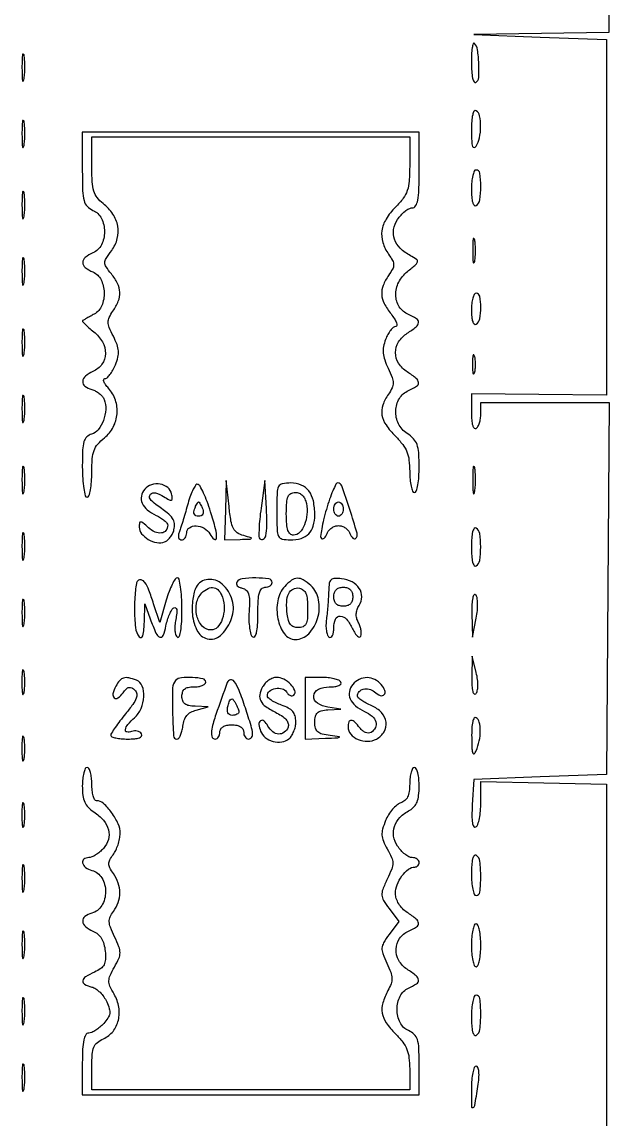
# Model space of a CAD drawing. Header units: millimetres. Extents: x 357084 to 357504, y 509210 to 509507.
# Drawn here: x 357151.66 to 357160.96, y 509440.55 to 509457.92 of the extents above; entities that cross this region are included whole.
import ezdxf

# ---------------------------------------------------------------- set-up
doc = ezdxf.new("R2010")
doc.units = ezdxf.units.MM

msp = doc.modelspace()

# ---------------------------------------------------------------- linework, layer by layer
msp.add_lwpolyline([(357160.956, 509466.768), (357160.956, 509457.757), (357159.886, 509457.741), (357158.816, 509457.726), (357159.867, 509457.685), (357160.918, 509457.644), (357160.918, 509454.828), (357160.918, 509452.012), (357159.848, 509452.024), (357158.778, 509452.036), (357158.778, 509451.738, 0.02008), (357158.783, 509451.619, 0.05248), (357158.799, 509451.534, 0.110055), (357158.823, 509451.491, 0.36386), (357158.853, 509451.486, 0.130646), (357158.882, 509451.517, 0.045439), (357158.906, 509451.573, 0.041396), (357158.923, 509451.643, 0.037634), (357158.928, 509451.716), (357158.928, 509451.899), (357159.943, 509451.899), (357160.958, 509451.899), (357160.938, 509448.952), (357160.918, 509446.004), (357159.867, 509445.967), (357158.816, 509445.929), (357158.793, 509445.528, 0.011972), (357158.787, 509445.352, 0.041966), (357158.795, 509445.239, 0.102495), (357158.817, 509445.183, 0.410259), (357158.849, 509445.176, 0.176257), (357158.88, 509445.215, 0.029046), (357158.905, 509445.309, 0.028878), (357158.922, 509445.428, 0.021936), (357158.928, 509445.561), (357158.928, 509445.896), (357159.923, 509445.875), (357160.918, 509445.854), (357160.918, 509442.813), (357160.918, 509439.772)], format="xyb")
for points in [[(357158.778, 509457.277, 0.017387), (357158.783, 509457.139, 0.039024), (357158.798, 509457.035, 0.065744), (357158.821, 509456.974, 0.433507), (357158.849, 509456.966, 0.245112), (357158.894, 509457.042, 0.023483), (357158.896, 509457.262, 0.026174), (357158.876, 509457.483, 0.162032), (357158.826, 509457.584, 0.564516), (357158.807, 509457.58, 0.036623), (357158.792, 509457.514, 0.025878), (357158.781, 509457.41, 0.012651)], [(357151.665, 509457.194, 0.006817), (357151.668, 509457.059, 0.040183), (357151.675, 509456.99, 0.720633), (357151.686, 509456.988, 0.075924), (357151.698, 509457.026, 0.022548), (357151.708, 509457.118, 0.015659), (357151.711, 509457.222, 0.015827), (357151.707, 509457.322, 0.031163), (357151.697, 509457.401, 0.248898), (357151.685, 509457.416, 0.49082), (357151.674, 509457.41, 0.030832), (357151.667, 509457.329, 0.00738)], [(357158.779, 509456.203, 0.009372), (357158.783, 509456.034, 0.06222), (357158.797, 509455.951, 0.369495), (357158.822, 509455.935, 0.219131), (357158.853, 509455.955, 0.095261), (357158.907, 509456.088, 0.048497), (357158.925, 509456.27, 0.047959), (357158.909, 509456.438, 0.209364), (357158.853, 509456.518, 0.409778), (357158.822, 509456.511, 0.084695), (357158.799, 509456.454, 0.042668), (357158.783, 509456.351, 0.015847)], [(357151.665, 509456.142, 0.006817), (357151.668, 509456.008, 0.040183), (357151.675, 509455.938, 0.720633), (357151.686, 509455.937, 0.075924), (357151.698, 509455.974, 0.022548), (357151.708, 509456.066, 0.015659), (357151.711, 509456.17, 0.015827), (357151.707, 509456.271, 0.031163), (357151.697, 509456.35, 0.248898), (357151.685, 509456.364, 0.49082), (357151.674, 509456.358, 0.030832), (357151.667, 509456.277, 0.00738)], [(357152.62, 509455.597, 0.006799), (357152.625, 509455.25, 0.056183), (357152.647, 509455.094, 0.128933), (357152.697, 509455.004, 0.098508), (357152.789, 509454.94, -0.177699), (357152.922, 509454.813, -0.113966), (357152.97, 509454.603, -0.113966), (357152.922, 509454.393, -0.177699), (357152.789, 509454.266, 0.061208), (357152.666, 509454.193, 0.232254), (357152.628, 509454.115, 0.232254), (357152.666, 509454.037, 0.061208), (357152.789, 509453.964, -0.1767), (357152.916, 509453.842, -0.107822), (357152.966, 509453.639, -0.106434), (357152.928, 509453.431, -0.168704), (357152.808, 509453.297, 0.000447), (357152.748, 509453.264, 0.000563), (357152.693, 509453.233, 0.000447), (357152.647, 509453.207, 0.004503), (357152.628, 509453.196, 0.464761), (357152.625, 509453.182, 0.018204), (357152.666, 509453.136, 0.021114), (357152.725, 509453.081, 0.011863), (357152.801, 509453.018, -0.099058), (357152.938, 509452.857, -0.132652), (357152.985, 509452.672, -0.149515), (357152.93, 509452.504, -0.137227), (357152.789, 509452.389, 0.069167), (357152.669, 509452.315, 0.206392), (357152.626, 509452.231, 0.255061), (357152.661, 509452.155, 0.09606), (357152.77, 509452.103, -0.059385), (357152.831, 509452.079, -0.047354), (357152.889, 509452.04, -0.048873), (357152.937, 509451.993, -0.081867), (357152.966, 509451.944, -0.106498), (357152.99, 509451.788, -0.072473), (357152.954, 509451.613, -0.076933), (357152.873, 509451.465, -0.166648), (357152.767, 509451.395, 0.127849), (357152.691, 509451.352, 0.133318), (357152.646, 509451.278, 0.05986), (357152.625, 509451.145, 0.009271), (357152.62, 509450.877, 0.014201), (357152.626, 509450.69, 0.024654), (357152.642, 509450.536, 0.022477), (357152.665, 509450.421, 0.344064), (357152.695, 509450.398, 0.326829), (357152.725, 509450.419, 0.029436), (357152.748, 509450.513, 0.029341), (357152.765, 509450.639, 0.018056), (357152.77, 509450.789, -0.018008), (357152.778, 509451.007, -0.069237), (357152.806, 509451.139, -0.091339), (357152.865, 509451.239, -0.046228), (357152.971, 509451.34, 0.104094), (357153.109, 509451.507, 0.100836), (357153.17, 509451.718, 0.100811), (357153.144, 509451.936, 0.10399), (357153.034, 509452.124, -0.026774), (357152.987, 509452.182, -0.063928), (357152.96, 509452.231, -0.150184), (357152.958, 509452.261, -0.350265), (357152.975, 509452.275, 0.189314), (357153.011, 509452.289, 0.041424), (357153.056, 509452.339, 0.037617), (357153.103, 509452.409, 0.028432), (357153.143, 509452.493, 0.035825), (357153.184, 509452.615, 0.07983), (357153.192, 509452.713, 0.074313), (357153.17, 509452.814, 0.027847), (357153.111, 509452.945, -0.019238), (357153.046, 509453.085, -0.096678), (357153.028, 509453.169, -0.1201), (357153.045, 509453.244, -0.036941), (357153.105, 509453.345, 0.057229), (357153.19, 509453.501, 0.10675), (357153.214, 509453.642, 0.105265), (357153.178, 509453.782, 0.05458), (357153.08, 509453.934, -0.021418), (357152.996, 509454.047, -0.15306), (357152.977, 509454.111, -0.140007), (357152.997, 509454.178, -0.016927), (357153.085, 509454.305, 0.095647), (357153.174, 509454.492, 0.109252), (357153.182, 509454.69, 0.10345), (357153.104, 509454.881, 0.078126), (357152.95, 509455.047, -0.060598), (357152.855, 509455.142, -0.093169), (357152.802, 509455.244, -0.059744), (357152.777, 509455.39, -0.012973), (357152.77, 509455.646), (357152.77, 509456.105), (357155.286, 509456.105), (357157.802, 509456.105), (357157.802, 509455.66, -0.01574), (357157.794, 509455.404, -0.065438), (357157.764, 509455.252, -0.081963), (357157.7, 509455.131, -0.033498), (357157.577, 509454.99, 0.058976), (357157.429, 509454.803, 0.101711), (357157.362, 509454.618, 0.110485), (357157.377, 509454.432, 0.078957), (357157.468, 509454.244, -0.027762), (357157.531, 509454.144, -0.125654), (357157.548, 509454.077, -0.125654), (357157.531, 509454.011, -0.027762), (357157.468, 509453.91, 0.057167), (357157.382, 509453.751, 0.11193), (357157.359, 509453.609, 0.104949), (357157.399, 509453.466, 0.046278), (357157.507, 509453.299, -0.0244), (357157.561, 509453.223, -0.053661), (357157.593, 509453.159, -0.110268), (357157.598, 509453.118, -0.389588), (357157.58, 509453.101, 0.181204), (357157.543, 509453.087, 0.047876), (357157.499, 509453.04, 0.042167), (357157.455, 509452.974, 0.03264), (357157.419, 509452.895, 0.044828), (357157.388, 509452.782, 0.068272), (357157.383, 509452.68, 0.060849), (357157.406, 509452.572, 0.028342), (357157.46, 509452.44, -0.018331), (357157.523, 509452.293, -0.090035), (357157.54, 509452.205, -0.116253), (357157.523, 509452.128, -0.040162), (357157.465, 509452.028, 0.069045), (357157.377, 509451.856, 0.125996), (357157.363, 509451.699, 0.110118), (357157.427, 509451.541, 0.045186), (357157.577, 509451.362, -0.032075), (357157.691, 509451.232, -0.068373), (357157.758, 509451.116, -0.066761), (357157.791, 509450.985, -0.029365), (357157.802, 509450.805, 0.021314), (357157.807, 509450.678, 0.03429), (357157.824, 509450.57, 0.037929), (357157.848, 509450.493, 0.308461), (357157.877, 509450.473, 0.330142), (357157.906, 509450.494, 0.027928), (357157.93, 509450.591, 0.028439), (357157.947, 509450.722, 0.017473), (357157.952, 509450.877, 0.015325), (357157.945, 509451.105, 0.071708), (357157.918, 509451.233, 0.105962), (357157.862, 509451.323, 0.055268), (357157.76, 509451.407, -0.134365), (357157.625, 509451.56, -0.123278), (357157.581, 509451.765, -0.128945), (357157.639, 509451.96, -0.153763), (357157.783, 509452.086, 0.036094), (357157.911, 509452.154, 0.275875), (357157.941, 509452.212, 0.212191), (357157.907, 509452.278, 0.022685), (357157.764, 509452.381, -0.106342), (357157.627, 509452.519, -0.142702), (357157.578, 509452.688, -0.142702), (357157.627, 509452.857, -0.106342), (357157.764, 509452.995, 0.022685), (357157.907, 509453.098, 0.212191), (357157.941, 509453.164, 0.275875), (357157.911, 509453.222, 0.036094), (357157.783, 509453.29, -0.146628), (357157.638, 509453.413, -0.139006), (357157.581, 509453.598, -0.1246), (357157.628, 509453.802, -0.106482), (357157.768, 509453.973, 0.00807), (357157.901, 509454.083, 0.172239), (357157.926, 509454.126, 0.300394), (357157.91, 509454.164, 0.023816), (357157.814, 509454.221, -0.070591), (357157.652, 509454.339, -0.114945), (357157.561, 509454.482, -0.128867), (357157.548, 509454.638, -0.102135), (357157.61, 509454.796, -0.038858), (357157.665, 509454.866, -0.041381), (357157.728, 509454.925, -0.045165), (357157.79, 509454.966, -0.122974), (357157.841, 509454.978, 0.263837), (357157.896, 509455.01, 0.089336), (357157.93, 509455.099, 0.038558), (357157.948, 509455.267, 0.007102), (357157.952, 509455.579), (357157.952, 509456.18), (357155.286, 509456.18), (357152.62, 509456.18)], [(357158.778, 509455.274, 0.019531), (357158.783, 509455.152, 0.051222), (357158.799, 509455.066, 0.106919), (357158.823, 509455.021, 0.369423), (357158.853, 509455.016, 0.222844), (357158.912, 509455.105, 0.035059), (357158.927, 509455.32, 0.03491), (357158.912, 509455.528, 0.373897), (357158.853, 509455.579, 0.297764), (357158.824, 509455.56, 0.042932), (357158.8, 509455.49, 0.03716), (357158.784, 509455.391, 0.02325)], [(357151.665, 509455.016, 0.006817), (357151.668, 509454.882, 0.040183), (357151.675, 509454.812, 0.720633), (357151.686, 509454.81, 0.075924), (357151.698, 509454.848, 0.022548), (357151.708, 509454.94, 0.015659), (357151.711, 509455.044, 0.015827), (357151.707, 509455.144, 0.031163), (357151.697, 509455.223, 0.248898), (357151.685, 509455.238, 0.49082), (357151.674, 509455.232, 0.030832), (357151.667, 509455.151, 0.00738)], [(357158.799, 509454.303, 0.008087), (357158.8, 509454.182, 0.039503), (357158.808, 509454.114, 0.611425), (357158.819, 509454.11, 0.142433), (357158.831, 509454.134, 0.029693), (357158.841, 509454.211, 0.017887), (357158.845, 509454.303, 0.017887), (357158.841, 509454.395, 0.029693), (357158.831, 509454.472, 0.142433), (357158.819, 509454.495, 0.611425), (357158.808, 509454.492, 0.039503), (357158.8, 509454.424, 0.008087)], [(357151.665, 509453.965, 0.006817), (357151.668, 509453.83, 0.040183), (357151.675, 509453.76, 0.720633), (357151.686, 509453.759, 0.075924), (357151.698, 509453.797, 0.022548), (357151.708, 509453.888, 0.015659), (357151.711, 509453.993, 0.015827), (357151.707, 509454.093, 0.031163), (357151.697, 509454.172, 0.248898), (357151.685, 509454.187, 0.49082), (357151.674, 509454.18, 0.030832), (357151.667, 509454.1, 0.00738)], [(357158.778, 509453.359, 0.023007), (357158.783, 509453.254, 0.059005), (357158.799, 509453.179, 0.125298), (357158.823, 509453.141, 0.336396), (357158.853, 509453.139, 0.213263), (357158.91, 509453.223, 0.044219), (357158.927, 509453.405, 0.045637), (357158.911, 509453.579, 0.361738), (357158.853, 509453.627, 0.280045), (357158.824, 509453.609, 0.051215), (357158.8, 509453.548, 0.04194), (357158.784, 509453.462, 0.02657)], [(357151.665, 509452.838, 0.006817), (357151.668, 509452.704, 0.040183), (357151.675, 509452.634, 0.720633), (357151.686, 509452.633, 0.075924), (357151.698, 509452.67, 0.022548), (357151.708, 509452.762, 0.015659), (357151.711, 509452.866, 0.015827), (357151.707, 509452.967, 0.031163), (357151.697, 509453.046, 0.248898), (357151.685, 509453.06, 0.49082), (357151.674, 509453.054, 0.030832), (357151.667, 509452.973, 0.00738)], [(357158.796, 509452.5, 0.011065), (357158.798, 509452.406, 0.052887), (357158.806, 509452.353, 0.542911), (357158.817, 509452.349, 0.161593), (357158.83, 509452.369, 0.039571), (357158.841, 509452.429, 0.024357), (357158.844, 509452.5, 0.024357), (357158.841, 509452.572, 0.039571), (357158.83, 509452.632, 0.161593), (357158.817, 509452.651, 0.542911), (357158.806, 509452.647, 0.052887), (357158.798, 509452.594, 0.011065)], [(357151.665, 509451.787, 0.006817), (357151.668, 509451.653, 0.040183), (357151.675, 509451.583, 0.720633), (357151.686, 509451.581, 0.075924), (357151.698, 509451.619, 0.022548), (357151.708, 509451.711, 0.015659), (357151.711, 509451.815, 0.015827), (357151.707, 509451.915, 0.031163), (357151.697, 509451.994, 0.248898), (357151.685, 509452.009, 0.49082), (357151.674, 509452.003, 0.030832), (357151.667, 509451.922, 0.00738)], [(357151.665, 509450.66, 0.006817), (357151.668, 509450.526, 0.040183), (357151.675, 509450.456, 0.720633), (357151.686, 509450.455, 0.075924), (357151.698, 509450.492, 0.022548), (357151.708, 509450.584, 0.015659), (357151.711, 509450.688, 0.015827), (357151.707, 509450.789, 0.031163), (357151.697, 509450.868, 0.248898), (357151.685, 509450.882, 0.49082), (357151.674, 509450.876, 0.030832), (357151.667, 509450.795, 0.00738)], [(357158.8, 509450.66, 0.006817), (357158.802, 509450.526, 0.040183), (357158.81, 509450.456, 0.720633), (357158.82, 509450.455, 0.075924), (357158.832, 509450.492, 0.022548), (357158.842, 509450.584, 0.015659), (357158.845, 509450.688, 0.015827), (357158.841, 509450.789, 0.031163), (357158.831, 509450.868, 0.248898), (357158.819, 509450.882, 0.49082), (357158.808, 509450.876, 0.030832), (357158.801, 509450.795, 0.00738)], [(357153.607, 509450.523, 0.12784), (357153.556, 509450.414, 0.150077), (357153.569, 509450.301, 0.118866), (357153.649, 509450.196, 0.064662), (357153.788, 509450.109, -0.030365), (357153.859, 509450.072, -0.038798), (357153.918, 509450.029, -0.042957), (357153.96, 509449.986, -0.175523), (357153.972, 509449.953, -0.168038), (357153.944, 509449.871, -0.196664), (357153.872, 509449.831, -0.138325), (357153.771, 509449.846, -0.07863), (357153.667, 509449.914, 0.009101), (357153.58, 509449.99, 0.158951), (357153.545, 509450.004, 0.390218), (357153.526, 509449.988, 0.037829), (357153.521, 509449.924, 0.172817), (357153.558, 509449.82, 0.089483), (357153.664, 509449.729, 0.085948), (357153.8, 509449.679, 0.139078), (357153.922, 509449.69, 0.086449), (357153.967, 509449.717, 0.048584), (357154.011, 509449.763, 0.046585), (357154.048, 509449.82, 0.055879), (357154.071, 509449.88, 0.087268), (357154.079, 509449.98, 0.132693), (357154.049, 509450.062, 0.073154), (357153.965, 509450.149, 0.013213), (357153.784, 509450.281, -0.084743), (357153.692, 509450.372, -0.362634), (357153.697, 509450.443, -0.275165), (357153.778, 509450.465, -0.072704), (357153.907, 509450.409, 0.012439), (357153.996, 509450.356, 0.206847), (357154.029, 509450.353, 0.348621), (357154.044, 509450.375, 0.027514), (357154.034, 509450.449, 0.17869), (357153.974, 509450.549, 0.126442), (357153.853, 509450.604, 0.118142), (357153.715, 509450.595, 0.145946)], [(357154.293, 509450.305, -0.003989), (357154.257, 509450.172, -0.003909), (357154.218, 509450.04, -0.00385), (357154.182, 509449.924, -0.014752), (357154.157, 509449.853, 0.049255), (357154.142, 509449.801, 0.103692), (357154.144, 509449.759, 0.160564), (357154.161, 509449.732, 0.174699), (357154.189, 509449.722, 0.134459), (357154.221, 509449.73, 0.100435), (357154.248, 509449.755, 0.087143), (357154.266, 509449.791, 0.072144), (357154.272, 509449.834, -0.252961), (357154.316, 509449.915, -0.158629), (357154.422, 509449.944, -0.118411), (357154.549, 509449.906, -0.135728), (357154.638, 509449.816, 0.088027), (357154.708, 509449.731, 0.629031), (357154.744, 509449.747, 0.071707), (357154.728, 509449.899, 0.013663), (357154.651, 509450.168, 0.013118), (357154.596, 509450.327, 0.018655), (357154.538, 509450.464, 0.014906), (357154.484, 509450.573, 0.191172), (357154.45, 509450.601, 0.322666), (357154.417, 509450.591, 0.039465), (357154.375, 509450.524, 0.034856), (357154.331, 509450.426, 0.021236)], [(357154.885, 509450.191), (357154.873, 509449.722), (357155.117, 509449.729, 0.001928), (357155.275, 509449.735, 0.195664), (357155.295, 509449.744, 0.561168), (357155.291, 509449.755, 0.003867), (357155.174, 509449.789, -0.077154), (357155.072, 509449.834, -0.132835), (357155.011, 509449.903, -0.076139), (357154.973, 509450.02, -0.013531), (357154.942, 509450.25), (357154.898, 509450.66)], [(357155.449, 509450.222, 0.010426), (357155.428, 509450.051, 0.015273), (357155.418, 509449.9, 0.010596), (357155.415, 509449.776, 0.198018), (357155.43, 509449.74, 0.334352), (357155.485, 509449.733, 0.216251), (357155.525, 509449.787, 0.054615), (357155.542, 509449.945, 0.011769), (357155.534, 509450.22), (357155.511, 509450.66)], [(357155.699, 509450.172, 0.006938), (357155.703, 509449.88, 0.102576), (357155.727, 509449.781, 0.234051), (357155.784, 509449.735, 0.053682), (357155.909, 509449.722, 0.068886), (357156.084, 509449.746, 0.129865), (357156.205, 509449.818, 0.128639), (357156.276, 509449.941, 0.066943), (357156.3, 509450.117, 0.052197), (357156.277, 509450.339, 0.108783), (357156.205, 509450.496, 0.133376), (357156.086, 509450.59, 0.099929), (357155.922, 509450.623, 0.045826), (357155.786, 509450.61, 0.236432), (357155.727, 509450.566, 0.108388), (357155.703, 509450.469, 0.00677)], [(357156.483, 509450.204, 0.011348), (357156.439, 509450.041, 0.017002), (357156.409, 509449.896, 0.012014), (357156.392, 509449.777, 0.230682), (357156.404, 509449.743, 0.252423), (357156.424, 509449.737, 0.132438), (357156.448, 509449.749, 0.078205), (357156.473, 509449.779, 0.040493), (357156.494, 509449.824, -0.08584), (357156.522, 509449.871, -0.066279), (357156.567, 509449.911, -0.066016), (357156.621, 509449.938, -0.083559), (357156.675, 509449.947, -0.083559), (357156.73, 509449.938, -0.066016), (357156.784, 509449.911, -0.066279), (357156.829, 509449.871, -0.08584), (357156.857, 509449.824, 0.039452), (357156.878, 509449.779, 0.076223), (357156.903, 509449.749, 0.129592), (357156.926, 509449.736, 0.25861), (357156.946, 509449.742, 0.272526), (357156.968, 509449.827, 0.00777), (357156.854, 509450.204, 0.007356), (357156.728, 509450.577, 0.317966), (357156.664, 509450.623, 0.284094), (357156.635, 509450.605, 0.013882), (357156.586, 509450.5, 0.019061), (357156.534, 509450.365, 0.012231)], [(357156.166, 509450.297, -0.06917), (357156.175, 509450.123, -0.07402), (357156.135, 509449.958, -0.0908), (357156.06, 509449.839, -0.209406), (357155.964, 509449.797, -0.181408), (357155.911, 509449.817, -0.131955), (357155.875, 509449.871, -0.065718), (357155.855, 509449.97, -0.016423), (357155.849, 509450.135, -0.014424), (357155.855, 509450.316, -0.084876), (357155.876, 509450.409, -0.178008), (357155.919, 509450.456, -0.117983), (357155.991, 509450.473, -0.097841), (357156.052, 509450.461, -0.099682), (357156.104, 509450.426, -0.088485), (357156.142, 509450.37, -0.060411)], [(357154.525, 509450.21, -0.074756), (357154.535, 509450.164, -0.14841), (357154.527, 509450.128, -0.165571), (357154.501, 509450.105, -0.098585), (357154.46, 509450.097, -0.098585), (357154.419, 509450.105, -0.165571), (357154.394, 509450.128, -0.14841), (357154.385, 509450.164, -0.074756), (357154.395, 509450.21, -0.015549), (357154.414, 509450.253, -0.023203), (357154.432, 509450.289, -0.019892), (357154.45, 509450.317, -0.247326), (357154.46, 509450.322, -0.247326), (357154.471, 509450.317, -0.019892), (357154.488, 509450.289, -0.023203), (357154.507, 509450.253, -0.015549)], [(357156.751, 509450.21, -0.064853), (357156.745, 509450.167, -0.082425), (357156.728, 509450.13, -0.098894), (357156.704, 509450.106, -0.148195), (357156.675, 509450.097, -0.148195), (357156.647, 509450.106, -0.098894), (357156.622, 509450.13, -0.082425), (357156.606, 509450.167, -0.064853), (357156.6, 509450.21, -0.064853), (357156.606, 509450.253, -0.082425), (357156.622, 509450.289, -0.098894), (357156.647, 509450.314, -0.148195), (357156.675, 509450.322, -0.148195), (357156.704, 509450.314, -0.098894), (357156.728, 509450.289, -0.082425), (357156.745, 509450.253, -0.064853)], [(357158.778, 509449.609, 0.016707), (357158.783, 509449.468, 0.044569), (357158.798, 509449.369, 0.089468), (357158.823, 509449.315, 0.400129), (357158.853, 509449.309, 0.222183), (357158.911, 509449.397, 0.035689), (357158.926, 509449.609, 0.035689), (357158.911, 509449.821, 0.222183), (357158.853, 509449.909, 0.400129), (357158.823, 509449.903, 0.089468), (357158.798, 509449.849, 0.044569), (357158.783, 509449.75, 0.016707)], [(357151.665, 509449.609, 0.006817), (357151.668, 509449.475, 0.040183), (357151.675, 509449.405, 0.720633), (357151.686, 509449.403, 0.075924), (357151.698, 509449.441, 0.022548), (357151.708, 509449.533, 0.015659), (357151.711, 509449.637, 0.015827), (357151.707, 509449.737, 0.031163), (357151.697, 509449.817, 0.248898), (357151.685, 509449.831, 0.49082), (357151.674, 509449.825, 0.030832), (357151.667, 509449.744, 0.00738)], [(357153.498, 509449.072, 0.155822), (357153.477, 509449.033, 0.013222), (357153.461, 509448.92, 0.016524), (357153.45, 509448.78, 0.012028), (357153.446, 509448.625, 0.026612), (357153.462, 509448.334, 0.138076), (357153.521, 509448.186, 0.644499), (357153.578, 509448.2, 0.044122), (357153.602, 509448.422), (357153.608, 509448.708), (357153.696, 509448.469, 0.014233), (357153.786, 509448.245, 0.187892), (357153.848, 509448.183, 0.434282), (357153.9, 509448.205, 0.037948), (357153.944, 509448.36, -0.024904), (357153.968, 509448.454, -0.028526), (357154, 509448.542, -0.029483), (357154.036, 509448.612, -0.122674), (357154.068, 509448.646, -0.276986), (357154.096, 509448.646, -0.224231), (357154.114, 509448.621, -0.071375), (357154.115, 509448.559, -0.018395), (357154.099, 509448.46, 0.03135), (357154.086, 509448.367, 0.041112), (357154.087, 509448.281, 0.046491), (357154.1, 509448.214, 0.186899), (357154.125, 509448.181, 0.481947), (357154.155, 509448.192, 0.041803), (357154.177, 509448.283, 0.028602), (357154.193, 509448.429, 0.01162), (357154.197, 509448.628, 0.013891), (357154.192, 509448.817, 0.022811), (357154.176, 509448.976, 0.018991), (357154.153, 509449.098, 0.350381), (357154.124, 509449.121, 0.258195), (357154.09, 509449.102, 0.024762), (357154.043, 509449.017, 0.026625), (357153.993, 509448.902, 0.017719), (357153.948, 509448.766), (357153.845, 509448.411), (357153.749, 509448.71, 0.013262), (357153.673, 509448.927, 0.060979), (357153.611, 509449.046, 0.171486), (357153.554, 509449.087, 0.274163)], [(357154.423, 509448.972, 0.060881), (357154.392, 509448.893, 0.026488), (357154.37, 509448.781, 0.025733), (357154.359, 509448.659, 0.031133), (357154.362, 509448.543, 0.108307), (357154.447, 509448.268, 0.241348), (357154.626, 509448.151, 0.23416), (357154.83, 509448.226, 0.104209), (357154.983, 509448.477, 0.15541), (357154.993, 509448.768, 0.143997), (357154.834, 509449.021, 0.208118), (357154.607, 509449.095, 0.250791)], [(357155.064, 509449.052, 0.179523), (357155.059, 509449.023, 0.14782), (357155.072, 509448.995, 0.102059), (357155.105, 509448.972, 0.057498), (357155.151, 509448.957, -0.133704), (357155.214, 509448.926, -0.142584), (357155.251, 509448.868, -0.071466), (357155.266, 509448.766, -0.014601), (357155.26, 509448.584, 0.022186), (357155.257, 509448.447, 0.029877), (357155.268, 509448.323, 0.030254), (357155.289, 509448.225, 0.189588), (357155.318, 509448.185, 0.403445), (357155.353, 509448.193, 0.094165), (357155.379, 509448.253, 0.041466), (357155.394, 509448.371, 0.01229), (357155.399, 509448.553, -0.011922), (357155.404, 509448.762, -0.05402), (357155.423, 509448.882, -0.117753), (357155.458, 509448.947, -0.212721), (357155.511, 509448.971, 0.064853), (357155.554, 509448.976, 0.082425), (357155.591, 509448.993, 0.098894), (357155.615, 509449.017, 0.148195), (357155.624, 509449.046, 0.37326), (357155.574, 509449.104, 0.032928), (357155.366, 509449.119, 0.033294), (357155.151, 509449.107, 0.227363)], [(357155.823, 509448.984, 0.140945), (357155.713, 509448.759, 0.093292), (357155.716, 509448.469, 0.107815), (357155.82, 509448.232, 0.240635), (357155.991, 509448.145, 0.203701), (357156.204, 509448.236, 0.121759), (357156.345, 509448.478, 0.11382), (357156.361, 509448.772, 0.167604), (357156.238, 509448.997, 0.044314), (357156.117, 509449.088, 0.148557), (357156.022, 509449.113, 0.153687), (357155.931, 509449.082, 0.04848)], [(357156.52, 509448.919, -0.00927), (357156.516, 509448.821, -0.004896), (357156.507, 509448.699, -0.004869), (357156.496, 509448.575, -0.007497), (357156.484, 509448.468, 0.030514), (357156.477, 509448.372, 0.039011), (357156.483, 509448.285, 0.043261), (357156.5, 509448.215, 0.175877), (357156.526, 509448.182, 0.263546), (357156.554, 509448.181, 0.157627), (357156.579, 509448.205, 0.080994), (357156.595, 509448.257, 0.036263), (357156.6, 509448.328, -0.098616), (357156.628, 509448.467, -0.316381), (357156.703, 509448.515, -0.212538), (357156.804, 509448.464, -0.061564), (357156.898, 509448.314, 0.028479), (357156.938, 509448.241, 0.073022), (357156.977, 509448.195, 0.185484), (357157.007, 509448.183, 0.313595), (357157.029, 509448.198, 0.089854), (357157.036, 509448.242, 0.04158), (357157.031, 509448.3, 0.039408), (357157.014, 509448.362, 0.044), (357156.989, 509448.419, -0.064301), (357156.963, 509448.484, -0.075611), (357156.956, 509448.55, -0.072947), (357156.969, 509448.617, -0.05467), (357157.002, 509448.685, 0.136684), (357157.042, 509448.821, 0.150238), (357157.004, 509448.954, 0.129004), (357156.89, 509449.056, 0.089518), (357156.724, 509449.107, 0.035696), (357156.615, 509449.112, 0.181983), (357156.559, 509449.09, 0.17144), (357156.53, 509449.035, 0.030956)], [(357154.837, 509448.815, -0.077711), (357154.865, 509448.637, -0.083972), (357154.835, 509448.465, -0.104716), (357154.759, 509448.34, -0.206738), (357154.654, 509448.295, -0.216127), (357154.518, 509448.357, -0.121063), (357154.433, 509448.521, -0.10745), (357154.429, 509448.722, -0.149784), (357154.513, 509448.881, -0.081254), (357154.612, 509448.952, -0.16656), (357154.705, 509448.964, -0.175944), (357154.783, 509448.917, -0.092194)], [(357156.187, 509448.632, -0.017502), (357156.182, 509448.471, -0.099078), (357156.159, 509448.389, -0.184006), (357156.114, 509448.347, -0.094755), (357156.037, 509448.332, -0.087649), (357155.966, 509448.345, -0.134353), (357155.916, 509448.381, -0.104182), (357155.882, 509448.445, -0.03943), (357155.863, 509448.545, -0.038159), (357155.855, 509448.738, -0.100463), (357155.888, 509448.872, -0.168082), (357155.957, 509448.943, -0.165459), (357156.056, 509448.957, -0.125602), (357156.118, 509448.927, -0.124532), (357156.159, 509448.872, -0.074795), (357156.181, 509448.779, -0.021641)], [(357156.901, 509448.821, -0.072254), (357156.891, 509448.755, -0.124864), (357156.863, 509448.708, -0.124864), (357156.816, 509448.68, -0.072254), (357156.751, 509448.67, -0.072254), (357156.685, 509448.68, -0.124864), (357156.638, 509448.708, -0.124864), (357156.61, 509448.755, -0.072254), (357156.6, 509448.821, -0.072254), (357156.61, 509448.886, -0.124864), (357156.638, 509448.933, -0.124864), (357156.685, 509448.961, -0.072254), (357156.751, 509448.971, -0.072254), (357156.816, 509448.961, -0.124864), (357156.863, 509448.933, -0.124864), (357156.891, 509448.886, -0.072254)], [(357158.787, 509448.554), (357158.795, 509448.182), (357158.855, 509448.483, 0.023613), (357158.873, 509448.604, 0.031008), (357158.877, 509448.717, 0.032899), (357158.869, 509448.808, 0.152886), (357158.846, 509448.854, 0.472237), (357158.82, 509448.852, 0.105389), (357158.799, 509448.804, 0.040665), (357158.787, 509448.703, 0.013965)], [(357151.665, 509448.558, 0.006817), (357151.668, 509448.423, 0.040183), (357151.675, 509448.354, 0.720633), (357151.686, 509448.352, 0.075924), (357151.698, 509448.39, 0.022548), (357151.708, 509448.482, 0.015659), (357151.711, 509448.586, 0.015827), (357151.707, 509448.686, 0.031163), (357151.697, 509448.765, 0.248898), (357151.685, 509448.78, 0.49082), (357151.674, 509448.774, 0.030832), (357151.667, 509448.693, 0.00738)], [(357158.786, 509447.548, 0.01496), (357158.787, 509447.411, 0.049114), (357158.799, 509447.322, 0.147197), (357158.821, 509447.284, 0.407335), (357158.848, 509447.285, 0.146039), (357158.872, 509447.331, 0.043417), (357158.881, 509447.41, 0.037644), (357158.876, 509447.509, 0.026414), (357158.856, 509447.619), (357158.793, 509447.882)], [(357151.664, 509447.469, 0.008087), (357151.666, 509447.348, 0.039503), (357151.674, 509447.28, 0.611425), (357151.685, 509447.277, 0.142433), (357151.697, 509447.3, 0.029693), (357151.707, 509447.377, 0.017887), (357151.71, 509447.469, 0.017887), (357151.707, 509447.561, 0.029693), (357151.697, 509447.638, 0.142433), (357151.685, 509447.661, 0.611425), (357151.674, 509447.658, 0.039503), (357151.666, 509447.59, 0.008087)], [(357153.151, 509447.404, 0.058468), (357153.105, 509447.286, 0.28063), (357153.125, 509447.22, 0.363052), (357153.184, 509447.218, 0.069021), (357153.265, 509447.301, -0.037102), (357153.317, 509447.361, -0.142501), (357153.36, 509447.385, -0.182528), (357153.402, 509447.379, -0.069078), (357153.451, 509447.343, -0.163043), (357153.481, 509447.284, -0.129858), (357153.473, 509447.213, -0.06486), (357153.42, 509447.116, -0.01499), (357153.306, 509446.969, 0.009269), (357153.216, 509446.855, 0.012928), (357153.14, 509446.75, 0.009334), (357153.081, 509446.661, 0.141752), (357153.071, 509446.626, 0.313332), (357153.086, 509446.603, 0.03566), (357153.149, 509446.585, 0.032983), (357153.236, 509446.572, 0.020444), (357153.338, 509446.568, 0.021145), (357153.45, 509446.572, 0.06722), (357153.523, 509446.589, 0.161942), (357153.555, 509446.615, 0.290028), (357153.556, 509446.648, 0.109884), (357153.529, 509446.676, 0.081902), (357153.49, 509446.693, 0.076891), (357153.445, 509446.697, 0.078162), (357153.401, 509446.688, -0.129427), (357153.326, 509446.68, -0.430692), (357153.301, 509446.716, -0.126583), (357153.342, 509446.798, -0.031814), (357153.446, 509446.906, 0.109468), (357153.549, 509447.051, 0.086757), (357153.593, 509447.239, 0.100924), (357153.568, 509447.407, 0.217064), (357153.478, 509447.498, 0.034022), (357153.354, 509447.536, 0.128899), (357153.274, 509447.534, 0.149271), (357153.212, 509447.494, 0.051119)], [(357154.097, 509447.494, 0.192723), (357154.049, 509447.381, 0.011371), (357154.048, 509447.002, 0.009002), (357154.064, 509446.618, 0.397429), (357154.117, 509446.568, 0.231297), (357154.146, 509446.582, 0.057435), (357154.174, 509446.627, 0.046899), (357154.197, 509446.693, 0.03212), (357154.211, 509446.771, -0.054844), (357154.233, 509446.867, -0.08933), (357154.274, 509446.939, -0.091838), (357154.336, 509446.991, -0.060944), (357154.423, 509447.027), (357154.61, 509447.078), (357154.404, 509447.086, -0.038502), (357154.305, 509447.097, -0.116), (357154.243, 509447.125, -0.149927), (357154.209, 509447.172, -0.081032), (357154.197, 509447.244, -0.07578), (357154.208, 509447.314, -0.149477), (357154.24, 509447.36, -0.124434), (357154.296, 509447.386, -0.044917), (357154.385, 509447.394, 0.038131), (357154.457, 509447.399, 0.057076), (357154.518, 509447.416, 0.074992), (357154.559, 509447.44, 0.226478), (357154.573, 509447.469, 0.35554), (357154.53, 509447.521, 0.03797), (357154.365, 509447.542, 0.039155), (357154.189, 509447.538, 0.172027)], [(357154.914, 509447.463, 0.003612), (357154.734, 509446.956, 0.03102), (357154.669, 509446.725, 0.104762), (357154.669, 509446.611, 0.354869), (357154.723, 509446.568, 0.148195), (357154.752, 509446.576, 0.098894), (357154.776, 509446.601, 0.082425), (357154.792, 509446.637, 0.064853), (357154.798, 509446.68, -0.140575), (357154.811, 509446.727, -0.118484), (357154.848, 509446.763, -0.088208), (357154.907, 509446.786, -0.04716), (357154.986, 509446.793, -0.04716), (357155.064, 509446.786, -0.088208), (357155.123, 509446.763, -0.118484), (357155.16, 509446.727, -0.140575), (357155.174, 509446.68, 0.064853), (357155.179, 509446.637, 0.082425), (357155.196, 509446.601, 0.098894), (357155.22, 509446.576, 0.148195), (357155.249, 509446.568, 0.234517), (357155.3, 509446.593, 0.188534), (357155.316, 509446.653, 0.050583), (357155.291, 509446.778, 0.005448), (357155.201, 509447.061, 0.012162), (357155.102, 509447.337, 0.062979), (357155.025, 509447.48, 0.285276), (357154.965, 509447.505, 0.271538)], [(357155.473, 509447.392, 0.075267), (357155.429, 509447.268, 0.175848), (357155.444, 509447.171, 0.120323), (357155.525, 509447.083, 0.027301), (357155.701, 509446.98, -0.034547), (357155.793, 509446.924, -0.073631), (357155.852, 509446.867, -0.106095), (357155.88, 509446.81, -0.152421), (357155.876, 509446.755, -0.137618), (357155.816, 509446.674, -0.180995), (357155.729, 509446.647, -0.154552), (357155.635, 509446.683, -0.097397), (357155.558, 509446.774, 0.076903), (357155.497, 509446.853, 0.351447), (357155.442, 509446.857, 0.276189), (357155.416, 509446.8, 0.065354), (357155.442, 509446.694, 0.133631), (357155.516, 509446.592, 0.101622), (357155.64, 509446.529, 0.102561), (357155.777, 509446.521, 0.138838), (357155.891, 509446.571, 0.080502), (357155.932, 509446.619, 0.044201), (357155.968, 509446.688, 0.042611), (357155.992, 509446.767, 0.052481), (357156, 509446.844, 0.069998), (357155.987, 509446.934, 0.108568), (357155.95, 509447.003, 0.091848), (357155.881, 509447.058, 0.039242), (357155.774, 509447.105, -0.025974), (357155.688, 509447.14, -0.035996), (357155.615, 509447.181, -0.039187), (357155.563, 509447.221, -0.210766), (357155.549, 509447.253, -0.227126), (357155.584, 509447.326, -0.121427), (357155.676, 509447.369, -0.113725), (357155.782, 509447.365, -0.191898), (357155.853, 509447.313, 0.059049), (357155.881, 509447.278, 0.093111), (357155.913, 509447.256, 0.126234), (357155.944, 509447.251, 0.175017), (357155.969, 509447.263, 0.302343), (357155.983, 509447.336, 0.097045), (357155.919, 509447.433, 0.078319), (357155.808, 509447.516, 0.12113), (357155.693, 509447.544, 0.094009), (357155.634, 509447.533, 0.057513), (357155.571, 509447.499, 0.054915), (357155.514, 509447.45, 0.063893)], [(357156.15, 509447.056), (357156.15, 509446.568), (357156.469, 509446.58, 0.001178), (357156.663, 509446.588, 0.118219), (357156.69, 509446.595, 0.719386), (357156.688, 509446.603, 0.002653), (357156.544, 509446.622, -0.029367), (357156.416, 509446.646, -0.119886), (357156.347, 509446.682, -0.15463), (357156.311, 509446.74, -0.059813), (357156.3, 509446.835, -0.052378), (357156.31, 509446.928, -0.152852), (357156.341, 509446.984, -0.137028), (357156.401, 509447.016, -0.038923), (357156.506, 509447.03), (357156.713, 509447.041), (357156.506, 509447.072, -0.110946), (357156.341, 509447.137, -0.268831), (357156.285, 509447.25, -0.270064), (357156.357, 509447.355, -0.111381), (357156.53, 509447.394, 0.027979), (357156.619, 509447.399, 0.069343), (357156.682, 509447.415, 0.145541), (357156.712, 509447.439, 0.297719), (357156.713, 509447.469, 0.159713), (357156.679, 509447.498, 0.035556), (357156.604, 509447.522, 0.033489), (357156.51, 509447.538, 0.026918), (357156.408, 509447.544), (357156.15, 509447.544)], [(357156.901, 509447.432, 0.125111), (357156.848, 509447.319, 0.152071), (357156.86, 509447.203, 0.120453), (357156.942, 509447.095, 0.063831), (357157.086, 509447.006, -0.067629), (357157.207, 509446.93, -0.143876), (357157.267, 509446.839, -0.196648), (357157.26, 509446.749, -0.136366), (357157.19, 509446.673, -0.144083), (357157.15, 509446.662, -0.090383), (357157.102, 509446.672, -0.076762), (357157.054, 509446.701, -0.063487), (357157.012, 509446.744, 0.034437), (357156.935, 509446.836, 0.183605), (357156.877, 509446.863, 0.341837), (357156.839, 509446.838, 0.08235), (357156.826, 509446.758, 0.182607), (357156.868, 509446.646, 0.11261), (357156.984, 509446.563, 0.101254), (357157.136, 509446.532, 0.12249), (357157.276, 509446.568, 0.137604), (357157.397, 509446.684, 0.170195), (357157.427, 509446.836, 0.152827), (357157.356, 509446.986, 0.107811), (357157.201, 509447.093, -0.021794), (357157.115, 509447.134, -0.030605), (357157.042, 509447.177, -0.031062), (357156.989, 509447.219, -0.214278), (357156.976, 509447.248, -0.177869), (357157.002, 509447.319, -0.157415), (357157.068, 509447.36, -0.128422), (357157.158, 509447.359, -0.106395), (357157.244, 509447.314, 0.075952), (357157.337, 509447.258, 0.309816), (357157.399, 509447.271, 0.297617), (357157.41, 509447.335, 0.073681), (357157.353, 509447.429, 0.105409), (357157.25, 509447.51, 0.113444), (357157.127, 509447.54, 0.114162), (357157.003, 509447.512, 0.107798)], [(357155.097, 509447, -0.182983), (357155.09, 509446.978, -0.093473), (357155.067, 509446.96, -0.07235), (357155.033, 509446.947, -0.051441), (357154.993, 509446.943, -0.122534), (357154.95, 509446.954, -0.174563), (357154.924, 509446.983, -0.118851), (357154.916, 509447.031, -0.043627), (357154.928, 509447.1, -0.021889), (357154.951, 509447.175, -0.185328), (357154.974, 509447.201, -0.331312), (357155, 509447.197, -0.055202), (357155.033, 509447.156, -0.021915), (357155.057, 509447.114, -0.021382), (357155.078, 509447.069, -0.021856), (357155.093, 509447.028, -0.071114)], [(357158.783, 509446.591, 0.006867), (357158.788, 509446.414, 0.069498), (357158.802, 509446.342, 0.556475), (357158.823, 509446.336, 0.096524), (357158.853, 509446.38, 0.049255), (357158.903, 509446.538, 0.052296), (357158.92, 509446.7, 0.059316), (357158.904, 509446.835, 0.197571), (357158.853, 509446.906, 0.411581), (357158.823, 509446.899, 0.08628), (357158.8, 509446.843, 0.042672), (357158.786, 509446.739, 0.015584)], [(357151.664, 509446.418, 0.008087), (357151.666, 509446.296, 0.039503), (357151.674, 509446.228, 0.611425), (357151.685, 509446.225, 0.142433), (357151.697, 509446.249, 0.029693), (357151.707, 509446.325, 0.017887), (357151.71, 509446.418, 0.017887), (357151.707, 509446.51, 0.029693), (357151.697, 509446.586, 0.142433), (357151.685, 509446.61, 0.611425), (357151.674, 509446.607, 0.039503), (357151.666, 509446.539, 0.008087)], [(357152.62, 509445.825, 0.030101), (357152.629, 509445.676, 0.074278), (357152.658, 509445.57, 0.087863), (357152.714, 509445.488, 0.055876), (357152.802, 509445.414, -0.070329), (357152.954, 509445.281, -0.114209), (357153.033, 509445.13, -0.133433), (357153.032, 509444.976, -0.115511), (357152.953, 509444.835, -0.034611), (357152.896, 509444.78, -0.03475), (357152.831, 509444.733, -0.036934), (357152.769, 509444.7, -0.10292), (357152.721, 509444.69, 0.164243), (357152.645, 509444.665, 0.298502), (357152.624, 509444.605, 0.178067), (357152.672, 509444.533, 0.092626), (357152.771, 509444.487, -0.197805), (357152.929, 509444.368, -0.134721), (357152.988, 509444.149, -0.134503), (357152.928, 509443.93, -0.197104), (357152.77, 509443.811, 0.09606), (357152.661, 509443.759, 0.255061), (357152.626, 509443.683, 0.206392), (357152.669, 509443.599, 0.069167), (357152.789, 509443.525, -0.073812), (357152.866, 509443.477, -0.079647), (357152.923, 509443.41, -0.07007), (357152.961, 509443.321, -0.04221), (357152.982, 509443.208, -0.033646), (357152.985, 509443.077, -0.108767), (357152.964, 509442.994, -0.121413), (357152.911, 509442.933, -0.047098), (357152.813, 509442.877, 0.030264), (357152.672, 509442.802, 0.212332), (357152.629, 509442.739, 0.330185), (357152.655, 509442.685, 0.056237), (357152.769, 509442.641, -0.086592), (357152.832, 509442.613, -0.04422), (357152.9, 509442.557, -0.042172), (357152.961, 509442.485, -0.049198), (357153.006, 509442.408, -0.033723), (357153.047, 509442.298, -0.107661), (357153.053, 509442.221, -0.112098), (357153.026, 509442.15, -0.038201), (357152.958, 509442.062, -0.033375), (357152.899, 509442.005, -0.034115), (357152.833, 509441.956, -0.036245), (357152.769, 509441.922, -0.105504), (357152.721, 509441.912, 0.26939), (357152.674, 509441.884, 0.078706), (357152.643, 509441.802, 0.040622), (357152.625, 509441.658, 0.010412), (357152.62, 509441.424), (357152.62, 509440.936), (357155.286, 509440.936), (357157.952, 509440.936), (357157.952, 509441.406, 0.010072), (357157.947, 509441.676, 0.065251), (357157.924, 509441.809, 0.127886), (357157.873, 509441.89, 0.087134), (357157.783, 509441.95, -0.177699), (357157.651, 509442.077, -0.113966), (357157.602, 509442.287, -0.113966), (357157.651, 509442.497, -0.177699), (357157.783, 509442.624, 0.03645), (357157.912, 509442.692, 0.279407), (357157.941, 509442.751, 0.209264), (357157.906, 509442.817, 0.021854), (357157.76, 509442.922, -0.121211), (357157.629, 509443.062, -0.137572), (357157.586, 509443.241, -0.144171), (357157.643, 509443.41, -0.137363), (357157.783, 509443.525, 0.036094), (357157.911, 509443.593, 0.275875), (357157.941, 509443.651, 0.212191), (357157.907, 509443.717, 0.022685), (357157.764, 509443.82, -0.052503), (357157.687, 509443.883, -0.05686), (357157.628, 509443.958, -0.060608), (357157.59, 509444.041, -0.078059), (357157.577, 509444.123, -0.094852), (357157.603, 509444.26, -0.063781), (357157.68, 509444.399, -0.067403), (357157.782, 509444.505, -0.168708), (357157.882, 509444.54, 0.106871), (357157.909, 509444.546, 0.099464), (357157.932, 509444.562, 0.095921), (357157.947, 509444.587, 0.091722), (357157.952, 509444.615, 0.146046), (357157.943, 509444.644, 0.099209), (357157.919, 509444.668, 0.083165), (357157.884, 509444.685, 0.065914), (357157.841, 509444.69, -0.122974), (357157.79, 509444.703, -0.045165), (357157.728, 509444.744, -0.041381), (357157.665, 509444.803, -0.038858), (357157.61, 509444.873, -0.101632), (357157.548, 509445.029, -0.126145), (357157.56, 509445.185, -0.114581), (357157.648, 509445.327, -0.074146), (357157.804, 509445.442, 0.086253), (357157.873, 509445.497, 0.090307), (357157.919, 509445.57, 0.067137), (357157.944, 509445.674, 0.026717), (357157.952, 509445.819, 0.02381), (357157.947, 509445.933, 0.037979), (357157.93, 509446.03, 0.04436), (357157.906, 509446.098, 0.294715), (357157.877, 509446.117, 0.27491), (357157.848, 509446.1, 0.053598), (357157.824, 509446.041, 0.043338), (357157.807, 509445.958, 0.027566), (357157.802, 509445.859, -0.030875), (357157.794, 509445.736, -0.078978), (357157.769, 509445.65, -0.108443), (357157.725, 509445.593, -0.098483), (357157.66, 509445.556, 0.098163), (357157.598, 509445.523, 0.040973), (357157.531, 509445.456, 0.038491), (357157.468, 509445.37, 0.040442), (357157.421, 509445.277, 0.028717), (357157.374, 509445.143, 0.084765), (357157.363, 509445.047, 0.08565), (357157.386, 509444.952, 0.029725), (357157.448, 509444.827, -0.026182), (357157.516, 509444.693, -0.104703), (357157.534, 509444.604, -0.093007), (357157.517, 509444.509, -0.01826), (357157.447, 509444.35, 0.017594), (357157.376, 509444.186, 0.109414), (357157.362, 509444.096, 0.121691), (357157.388, 509444.013, 0.023911), (357157.476, 509443.883), (357157.629, 509443.678), (357157.476, 509443.471, 0.023983), (357157.39, 509443.341, 0.116723), (357157.363, 509443.258, 0.110325), (357157.376, 509443.169, 0.02035), (357157.442, 509443.016, -0.022086), (357157.502, 509442.874, -0.079695), (357157.521, 509442.779, -0.095809), (357157.507, 509442.692, -0.04058), (357157.458, 509442.584, 0.053482), (357157.377, 509442.39, 0.116359), (357157.367, 509442.229, 0.109668), (357157.43, 509442.075, 0.04432), (357157.577, 509441.9, -0.032075), (357157.691, 509441.77, -0.068373), (357157.758, 509441.654, -0.066761), (357157.791, 509441.522, -0.029365), (357157.802, 509441.343), (357157.802, 509441.011), (357155.286, 509441.011), (357152.77, 509441.011), (357152.77, 509441.374, -0.0166), (357152.777, 509441.577, -0.081801), (357152.803, 509441.688, -0.125225), (357152.858, 509441.761, -0.063106), (357152.956, 509441.822, 0.118742), (357153.106, 509441.939, 0.109735), (357153.191, 509442.115, 0.101442), (357153.198, 509442.322, 0.087714), (357153.124, 509442.527, -0.024882), (357153.058, 509442.656, -0.108678), (357153.041, 509442.739, -0.105196), (357153.06, 509442.823, -0.022575), (357153.129, 509442.957, 0.025454), (357153.198, 509443.093, 0.104464), (357153.217, 509443.183, 0.093853), (357153.199, 509443.278, 0.018387), (357153.13, 509443.438, -0.017516), (357153.065, 509443.586, -0.081971), (357153.046, 509443.677, -0.11847), (357153.06, 509443.752, -0.05616), (357153.111, 509443.838, 0.076776), (357153.187, 509443.98, 0.085467), (357153.214, 509444.133, 0.083606), (357153.188, 509444.288, 0.069649), (357153.111, 509444.438, -0.030405), (357153.056, 509444.529, -0.12094), (357153.04, 509444.592, -0.128494), (357153.055, 509444.653, -0.036228), (357153.109, 509444.736, 0.051909), (357153.15, 509444.805, 0.030844), (357153.185, 509444.893, 0.030611), (357153.21, 509444.986, 0.045634), (357153.219, 509445.07, 0.109185), (357153.187, 509445.224, 0.050668), (357153.084, 509445.402, 0.050531), (357152.955, 509445.548, 0.188108), (357152.843, 509445.591, -0.283257), (357152.815, 509445.609, -0.049718), (357152.792, 509445.669, -0.041068), (357152.776, 509445.754, -0.025955), (357152.77, 509445.854, 0.027026), (357152.765, 509445.955, 0.042582), (357152.748, 509446.04, 0.052312), (357152.724, 509446.1, 0.277684), (357152.695, 509446.117, 0.292032), (357152.666, 509446.099, 0.045617), (357152.642, 509446.031, 0.0387), (357152.626, 509445.937, 0.024307)], [(357151.664, 509445.366, 0.008087), (357151.666, 509445.245, 0.039503), (357151.674, 509445.177, 0.611425), (357151.685, 509445.174, 0.142433), (357151.697, 509445.197, 0.029693), (357151.707, 509445.274, 0.017887), (357151.71, 509445.366, 0.017887), (357151.707, 509445.458, 0.029693), (357151.697, 509445.535, 0.142433), (357151.685, 509445.558, 0.611425), (357151.674, 509445.555, 0.039503), (357151.666, 509445.487, 0.008087)], [(357158.778, 509444.432, 0.020671), (357158.784, 509444.301, 0.033326), (357158.8, 509444.19, 0.036254), (357158.824, 509444.11, 0.312055), (357158.853, 509444.09, 0.38239), (357158.913, 509444.143, 0.027473), (357158.927, 509444.386, 0.028359), (357158.913, 509444.634, 0.22988), (357158.853, 509444.728, 0.397171), (357158.823, 509444.722, 0.091154), (357158.798, 509444.669, 0.045191), (357158.783, 509444.571, 0.016966)], [(357151.665, 509444.352, 0.006817), (357151.668, 509444.218, 0.040183), (357151.675, 509444.148, 0.720633), (357151.686, 509444.147, 0.075924), (357151.698, 509444.184, 0.022548), (357151.708, 509444.276, 0.015659), (357151.711, 509444.38, 0.015827), (357151.707, 509444.481, 0.031163), (357151.697, 509444.56, 0.248898), (357151.685, 509444.574, 0.49082), (357151.674, 509444.568, 0.030832), (357151.667, 509444.487, 0.00738)], [(357158.778, 509443.301, 0.020945), (357158.784, 509443.172, 0.033738), (357158.8, 509443.062, 0.036969), (357158.824, 509442.983, 0.31052), (357158.853, 509442.963, 0.31052), (357158.882, 509442.983, 0.036969), (357158.906, 509443.062, 0.033738), (357158.923, 509443.172, 0.020945), (357158.928, 509443.301, 0.020945), (357158.923, 509443.431, 0.033738), (357158.906, 509443.54, 0.036969), (357158.882, 509443.619, 0.31052), (357158.853, 509443.639, 0.31052), (357158.824, 509443.619, 0.036969), (357158.8, 509443.54, 0.033738), (357158.784, 509443.431, 0.020945)], [(357151.665, 509443.301, 0.006817), (357151.668, 509443.167, 0.040183), (357151.675, 509443.097, 0.720633), (357151.686, 509443.095, 0.075924), (357151.698, 509443.133, 0.022548), (357151.708, 509443.225, 0.015659), (357151.711, 509443.329, 0.015827), (357151.707, 509443.429, 0.031163), (357151.697, 509443.509, 0.248898), (357151.685, 509443.523, 0.49082), (357151.674, 509443.517, 0.030832), (357151.667, 509443.436, 0.00738)], [(357151.665, 509442.25, 0.006817), (357151.668, 509442.115, 0.040183), (357151.675, 509442.045, 0.720633), (357151.686, 509442.044, 0.075924), (357151.698, 509442.082, 0.022548), (357151.708, 509442.174, 0.015659), (357151.711, 509442.278, 0.015827), (357151.707, 509442.378, 0.031163), (357151.697, 509442.457, 0.248898), (357151.685, 509442.472, 0.49082), (357151.674, 509442.466, 0.030832), (357151.667, 509442.385, 0.00738)], [(357158.778, 509442.17, 0.016966), (357158.783, 509442.031, 0.045191), (357158.798, 509441.933, 0.091154), (357158.823, 509441.881, 0.397171), (357158.853, 509441.874, 0.22988), (357158.913, 509441.968, 0.028359), (357158.927, 509442.216, 0.027473), (357158.913, 509442.459, 0.38239), (357158.853, 509442.513, 0.312055), (357158.824, 509442.492, 0.036254), (357158.8, 509442.412, 0.033326), (357158.784, 509442.301, 0.020671)], [(357151.665, 509441.198, 0.006817), (357151.668, 509441.064, 0.040183), (357151.675, 509440.994, 0.720633), (357151.686, 509440.993, 0.075924), (357151.698, 509441.03, 0.022548), (357151.708, 509441.122, 0.015659), (357151.711, 509441.226, 0.015827), (357151.707, 509441.327, 0.031163), (357151.697, 509441.406, 0.248898), (357151.685, 509441.42, 0.49082), (357151.674, 509441.414, 0.030832), (357151.667, 509441.333, 0.00738)], [(357158.778, 509441.036, 0.003695), (357158.78, 509440.749, 0.498792), (357158.805, 509440.731, 0.285361), (357158.833, 509440.763, 0.003052), (357158.881, 509441.067, 0.017743), (357158.897, 509441.2, 0.041455), (357158.897, 509441.301, 0.062772), (357158.883, 509441.366, 0.319042), (357158.854, 509441.386, 0.313406), (357158.825, 509441.366, 0.035626), (357158.8, 509441.283, 0.032963), (357158.784, 509441.17, 0.02043)]]:
    msp.add_lwpolyline(points, format="xyb", close=True)

doc.saveas('drawing.dxf')
